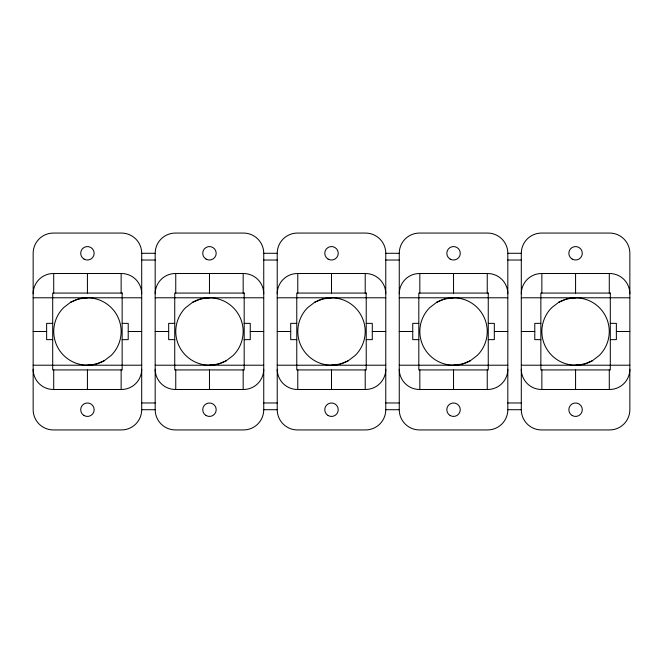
<?xml version="1.0" encoding="UTF-8"?>
<svg xmlns="http://www.w3.org/2000/svg" width="663" height="663" viewBox="0 0 663 663"><rect width="100%" height="100%" fill="white"/><g stroke="black" fill="none" stroke-linecap="round" stroke-linejoin="round"><path stroke-width="0.99" d="M70.568 302.303L63.59 307.665A33.714 33.714 0 0 0 104.282 360.697L111.268 355.335A33.714 33.714 0 0 0 70.568 302.303L78.698 298.938L87.425 297.786M192.61 302.303L185.623 307.665A33.714 33.714 0 0 0 226.315 360.697L233.301 355.335A33.714 33.714 0 0 0 192.61 302.303L200.74 298.938L209.467 297.786M314.643 302.303L307.665 307.665A33.714 33.714 0 0 0 348.357 360.697L355.335 355.335A33.714 33.714 0 0 0 314.643 302.303L322.773 298.938L331.5 297.786M436.685 302.303L429.699 307.665A33.714 33.714 0 0 0 470.39 360.697L477.377 355.335A33.714 33.714 0 0 0 436.685 302.303L444.815 298.938L453.533 297.786M558.718 302.303L551.732 307.665A33.714 33.714 0 0 0 592.432 360.697L599.41 355.335A33.714 33.714 0 0 0 558.718 302.303L566.848 298.938L575.575 297.786M104.282 360.697L96.152 364.062L87.425 365.214M226.315 360.697L218.185 364.062L209.467 365.214M348.357 360.697L340.227 364.062L331.5 365.214M470.39 360.697L462.26 364.062L453.533 365.214M592.432 360.697L584.302 364.062L575.575 365.214M141.7 253.291L141.7 409.709A20.23 20.23 0 0 1 121.478 429.939L53.38 429.939A20.23 20.23 0 0 1 33.15 409.709L33.15 253.291A20.23 20.23 0 0 1 53.38 233.061L121.478 233.061A20.23 20.23 0 0 1 141.7 253.291L155.183 253.291A20.23 20.23 0 0 1 175.413 233.061L243.512 233.061A20.23 20.23 0 0 1 263.741 253.291L263.741 409.709A20.23 20.23 0 0 1 243.512 429.939L175.413 429.939A20.23 20.23 0 0 1 155.183 409.709L155.183 253.291M263.741 253.291L277.225 253.291A20.23 20.23 0 0 1 297.455 233.061L365.545 233.061A20.23 20.23 0 0 1 385.775 253.291L385.775 409.709A20.23 20.23 0 0 1 365.545 429.939L297.455 429.939A20.23 20.23 0 0 1 277.225 409.709L277.225 253.291M385.775 253.291L399.259 253.291A20.23 20.23 0 0 1 419.488 233.061L487.587 233.061A20.23 20.23 0 0 1 507.817 253.291L507.817 409.709A20.23 20.23 0 0 1 487.587 429.939L419.488 429.939A20.23 20.23 0 0 1 399.259 409.709L399.259 253.291M507.817 253.291L521.3 253.291A20.23 20.23 0 0 1 541.522 233.061L609.62 233.061A20.23 20.23 0 0 1 629.85 253.291L629.85 409.709A20.23 20.23 0 0 1 609.62 429.939L541.522 429.939A20.23 20.23 0 0 1 521.3 409.709L521.3 253.291M141.7 260.029L155.183 260.029M263.741 260.029L277.225 260.029M385.775 260.029L399.259 260.029M507.817 260.029L521.3 260.029M33.15 297.786L141.7 297.786M155.183 297.786L263.741 297.786M277.225 297.786L385.775 297.786M399.259 297.786L507.817 297.786M521.3 297.786L629.85 297.786M52.7 323.362L46.634 323.362L46.634 339.638L52.7 339.638M122.149 323.362L128.216 323.362L128.216 339.638L122.149 339.638M174.742 323.362L168.675 323.362L168.675 339.638L174.742 339.638M244.183 323.362L250.258 323.362L250.258 339.638L244.183 339.638M296.775 323.362L290.709 323.362L290.709 339.638L296.775 339.638M366.225 323.362L372.291 323.362L372.291 339.638L366.225 339.638M418.817 323.362L412.742 323.362L412.742 339.638L418.817 339.638M488.258 323.362L494.325 323.362L494.325 339.638L488.258 339.638M540.851 323.362L534.784 323.362L534.784 339.638L540.851 339.638M610.3 323.362L616.366 323.362L616.366 339.638L610.3 339.638M33.15 331.5L46.634 331.5M128.216 331.5L141.7 331.5M155.183 331.5L168.675 331.5M250.258 331.5L263.741 331.5M277.225 331.5L290.709 331.5M372.291 331.5L385.775 331.5M399.259 331.5L412.742 331.5M494.325 331.5L507.817 331.5M521.3 331.5L534.784 331.5M616.366 331.5L629.85 331.5M33.15 365.214L141.7 365.214M155.183 365.214L263.741 365.214M277.225 365.214L385.775 365.214M399.259 365.214L507.817 365.214M521.3 365.214L629.85 365.214M141.7 402.971L155.183 402.971M263.741 402.971L277.225 402.971M385.775 402.971L399.259 402.971M507.817 402.971L521.3 402.971M141.7 409.709L155.183 409.709M263.741 409.709L277.225 409.709M385.775 409.709L399.259 409.709M507.817 409.709L521.3 409.709M609.289 273.512L609.289 293.071M609.289 369.929L609.289 389.488M575.575 273.512L575.575 293.071M575.575 369.929L575.575 389.488M541.862 273.512L541.862 293.071M541.862 369.929L541.862 389.488M487.247 273.512L487.247 293.071M487.247 369.929L487.247 389.488M453.533 273.512L453.533 293.071M453.533 369.929L453.533 389.488M419.828 273.512L419.828 293.071M419.828 369.929L419.828 389.488M365.214 273.512L365.214 293.071M365.214 369.929L365.214 389.488M331.5 273.512L331.5 293.071M331.5 369.929L331.5 389.488M297.786 273.512L297.786 293.071M297.786 369.929L297.786 389.488M243.172 273.512L243.172 293.071M243.172 369.929L243.172 389.488M209.467 273.512L209.467 293.071M209.467 369.929L209.467 389.488M175.753 273.512L175.753 293.071M175.753 369.929L175.753 389.488M121.138 273.512L121.138 293.071M121.138 369.929L121.138 389.488M87.425 273.512L87.425 293.071M87.425 369.929L87.425 389.488M53.711 273.512L53.711 293.071M53.711 369.929L53.711 389.488M629.85 369.258A20.23 20.23 0 0 1 609.62 389.488L541.522 389.488A20.23 20.23 0 0 1 521.3 369.258M629.85 293.742A20.23 20.23 0 0 0 609.62 273.512L541.522 273.512A20.23 20.23 0 0 0 521.3 293.742M507.817 369.258A20.23 20.23 0 0 1 487.587 389.488L419.488 389.488A20.23 20.23 0 0 1 399.259 369.258M507.817 293.742A20.23 20.23 0 0 0 487.587 273.512L419.488 273.512A20.23 20.23 0 0 0 399.259 293.742M385.775 369.258A20.23 20.23 0 0 1 365.545 389.488L297.455 389.488A20.23 20.23 0 0 1 277.225 369.258M385.775 293.742A20.23 20.23 0 0 0 365.545 273.512L297.455 273.512A20.23 20.23 0 0 0 277.225 293.742M33.15 293.742A20.23 20.23 0 0 1 53.38 273.512L121.478 273.512A20.23 20.23 0 0 1 141.7 293.742M141.7 369.258A20.23 20.23 0 0 1 121.478 389.488L53.38 389.488A20.23 20.23 0 0 1 33.15 369.258M263.741 369.258A20.23 20.23 0 0 1 243.512 389.488L175.413 389.488A20.23 20.23 0 0 1 155.183 369.258M263.741 293.742A20.23 20.23 0 0 0 243.512 273.512L175.413 273.512A20.23 20.23 0 0 0 155.183 293.742M122.149 293.071L52.7 293.071L52.7 369.929L122.149 369.929L122.149 293.071M244.183 293.071L174.742 293.071L174.742 369.929L244.183 369.929L244.183 293.071M366.225 293.071L296.775 293.071L296.775 369.929L366.225 369.929L366.225 293.071M488.258 293.071L418.817 293.071L418.817 369.929L488.258 369.929L488.258 293.071M610.3 293.071L540.851 293.071L540.851 369.929L610.3 369.929L610.3 293.071M572.202 259.125A6.746 6.746 0 0 0 582.313 253.291A6.746 6.746 0 0 0 572.202 247.448A6.746 6.746 0 0 0 572.202 259.125M572.202 415.552A6.746 6.746 0 0 0 582.313 409.709A6.746 6.746 0 0 0 572.202 403.875A6.746 6.746 0 0 0 572.202 415.552M450.169 259.125A6.746 6.746 0 0 0 460.279 253.291A6.746 6.746 0 0 0 450.169 247.448A6.746 6.746 0 0 0 450.169 259.125M450.169 415.552A6.746 6.746 0 0 0 460.279 409.709A6.746 6.746 0 0 0 450.169 403.875A6.746 6.746 0 0 0 450.169 415.552M328.127 259.125A6.746 6.746 0 0 0 338.246 253.291A6.746 6.746 0 0 0 328.127 247.448A6.746 6.746 0 0 0 328.127 259.125M328.127 415.552A6.746 6.746 0 0 0 338.246 409.709A6.746 6.746 0 0 0 328.127 403.875A6.746 6.746 0 0 0 328.127 415.552M84.052 259.125A6.746 6.746 0 0 0 94.171 253.291A6.746 6.746 0 0 0 84.052 247.448A6.746 6.746 0 0 0 84.052 259.125M84.052 415.552A6.746 6.746 0 0 0 94.171 409.709A6.746 6.746 0 0 0 84.052 403.875A6.746 6.746 0 0 0 84.052 415.552M206.094 259.125A6.746 6.746 0 0 0 216.204 253.291A6.746 6.746 0 0 0 206.094 247.448A6.746 6.746 0 0 0 206.094 259.125M206.094 415.552A6.746 6.746 0 0 0 216.204 409.709A6.746 6.746 0 0 0 206.094 403.875A6.746 6.746 0 0 0 206.094 415.552"/></g></svg>
